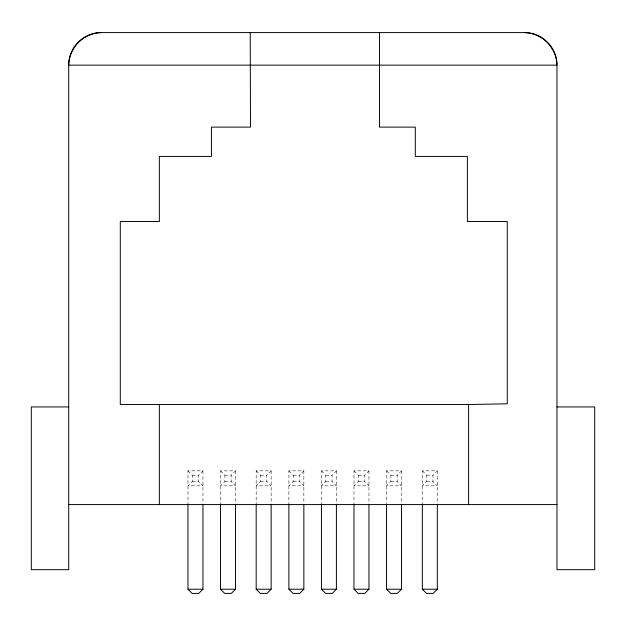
<?xml version="1.0" encoding="UTF-8"?>
<svg xmlns="http://www.w3.org/2000/svg" width="626" height="626" viewBox="0 0 626 626"><rect width="100%" height="100%" fill="white"/><g stroke="black" fill="none" stroke-linecap="round" stroke-linejoin="round"><path stroke-width="0.47" stroke-dasharray="3.13 2.35" d="M187.972 470.846L192.315 475.189L192.315 481.48L187.972 485.823L202.949 485.823L198.606 481.48L198.606 475.189L202.949 470.846L187.972 470.846L187.972 503.609M220.524 470.846L224.867 475.189L224.867 481.48L220.524 485.823L235.501 485.823L231.158 481.48L231.158 475.189L235.501 470.846L220.524 470.846L220.524 503.609M256.175 470.846L260.518 475.189L260.518 481.48L256.175 485.823L271.152 485.823L266.809 481.48L266.809 475.189L271.152 470.846L256.175 470.846L256.175 503.609M288.883 470.846L293.218 475.189L293.218 481.48L288.883 485.823L303.853 485.823L299.518 481.48L299.518 475.189L303.853 470.846L288.883 470.846L288.883 503.609M321.435 470.846L325.77 475.189L325.77 481.48L321.435 485.823L336.405 485.823L332.07 481.48L332.07 475.189L336.405 470.846L321.435 470.846L321.435 503.609M353.98 470.846L358.322 475.189L358.322 481.48L353.98 485.823L368.957 485.823L364.614 481.48L364.614 475.189L368.957 470.846L353.98 470.846L353.98 503.609M386.532 470.846L390.874 475.189L390.874 481.48L386.532 485.823L401.509 485.823L397.166 481.48L397.166 475.189L401.509 470.846L386.532 470.846L386.532 503.609M422.339 470.846L426.682 475.189L426.682 481.48L422.339 485.823L437.316 485.823L432.973 481.48L432.973 475.189L437.316 470.846L422.339 470.846L422.339 503.609M192.315 475.189L198.606 475.189M224.867 475.189L231.158 475.189M260.518 475.189L266.809 475.189M293.218 475.189L299.518 475.189M325.77 475.189L332.07 475.189M358.322 475.189L364.614 475.189M390.874 475.189L397.166 475.189M426.682 475.189L432.973 475.189M192.315 481.48L198.606 481.48M224.867 481.48L231.158 481.48M260.518 481.48L266.809 481.48M293.218 481.48L299.518 481.48M325.77 481.48L332.07 481.48M358.322 481.48L364.614 481.48M390.874 481.48L397.166 481.48M426.682 481.48L432.973 481.48M437.316 470.846L437.316 503.609M401.509 470.846L401.509 503.609M368.957 470.846L368.957 503.609M336.405 470.846L336.405 503.609M303.853 470.846L303.853 503.609M271.152 470.846L271.152 503.609M235.501 470.846L235.501 503.609M202.949 470.846L202.949 503.609"/><path stroke-width="0.94" d="M202.949 504.141L202.949 589.215L198.755 593.409L192.166 593.409L187.972 589.215L187.972 504.141M235.501 504.141L235.501 589.215L231.307 593.409L224.718 593.409L220.524 589.215L220.524 504.141M271.152 504.141L271.152 589.215L266.958 593.409L260.369 593.409L256.175 589.215L256.175 504.141M303.853 504.141L303.853 589.215L299.658 593.409L293.078 593.409L288.883 589.215L288.883 504.141M336.405 504.141L336.405 589.215L332.21 593.409L325.63 593.409L321.435 589.215L321.435 504.141M368.957 504.141L368.957 589.215L364.762 593.409L358.174 593.409L353.98 589.215L353.98 504.141M401.509 504.141L401.509 589.215L397.314 593.409L390.726 593.409L386.532 589.215L386.532 504.141M437.316 504.141L437.316 589.215L433.122 593.409L426.533 593.409L422.339 589.215L422.339 504.141M556.968 406.931L594.7 406.931L594.7 569.683L556.968 569.683L556.968 65.143C556.624 47.662 541.905 32.943 524.416 32.591L101.255 32.591C83.774 32.943 69.056 47.662 68.703 65.143L68.703 569.683L31.3 569.683L31.3 406.931L68.703 406.931M250.22 32.591L250.502 127.117L211.439 127.117L211.439 156.406L159.356 156.406L159.356 221.51L120.294 221.51L120.294 404.537L468.592 404.537L507.271 403.793L507.271 221.51L467.379 221.51L467.379 156.406L415.304 156.406L415.304 127.117L379.497 127.117L379.497 32.591M68.703 504.579L556.968 504.579M187.972 589.215L202.949 589.215M220.524 589.215L235.501 589.215M256.175 589.215L271.152 589.215M288.883 589.215L303.853 589.215M321.435 589.215L336.405 589.215M353.98 589.215L368.957 589.215M386.532 589.215L401.509 589.215M422.339 589.215L437.316 589.215M468.592 404.537L468.592 504.579M159.356 404.537L159.356 504.579M524.416 32.591A32.552 32.552 0 0 1 556.968 65.143L68.703 65.143A32.552 32.552 0 0 1 101.255 32.591"/></g></svg>
